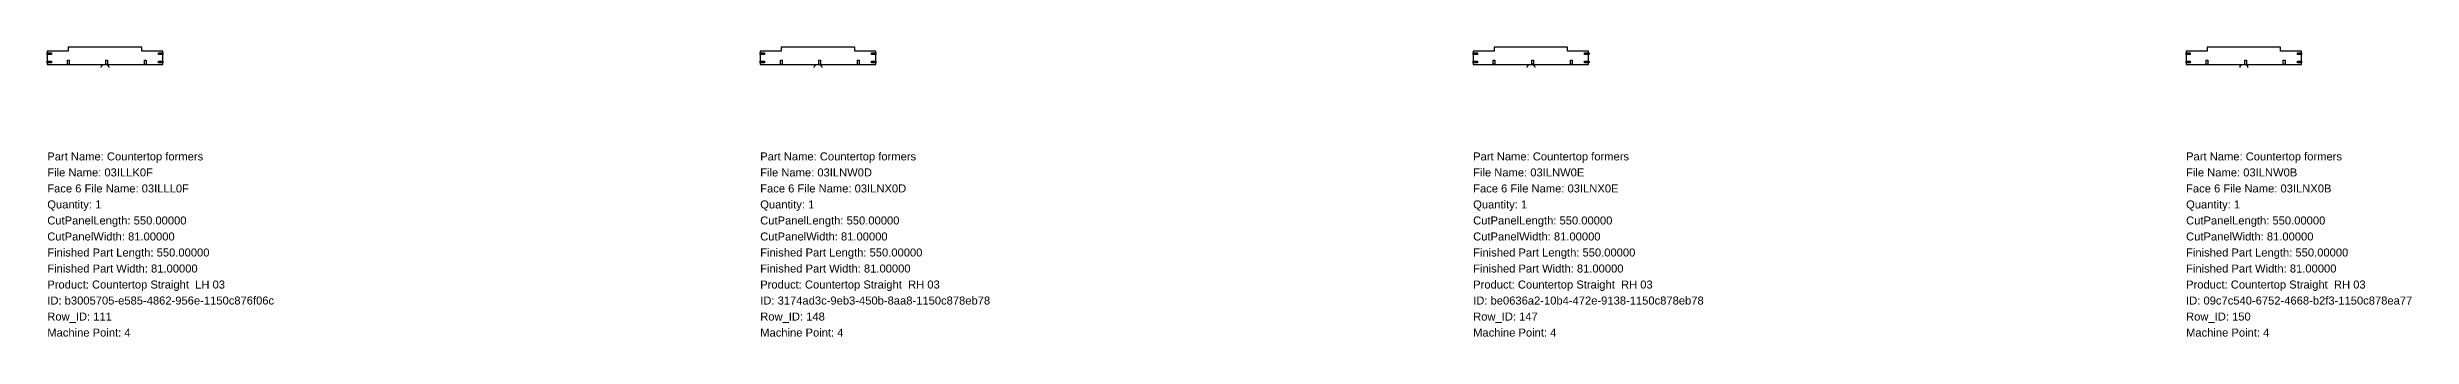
# Model space of a CAD drawing. Header units: inches. Extents: x 0 to 200771, y -1296 to 641.
# Drawn here: x 60364 to 71623, y -1296 to 81 of the extents above; entities that cross this region are included whole.
import ezdxf

# ---------------------------------------------------------------- set-up
doc = ezdxf.new("R2010")
doc.units = ezdxf.units.IN
doc.header["$MEASUREMENT"] = 0
for name, color, linetype in [('BORDER_Z18P0RT1001', 7, 'Continuous'), ('HBORE_Z9P0', 4, 'Continuous'), ('NESTTEXT', 1, 'Continuous'), ('VBORE_Z12P0', 3, 'Continuous')]:
    doc.layers.add(name, color=color, linetype=linetype)
doc.styles.get("Standard").update_dxf_attribs({"font": 'arial.ttf'})

msp = doc.modelspace()

# ---------------------------------------------------------------- linework, layer by layer
at = {"layer": 'BORDER_Z18P0RT1001', "color": 2}
for points in [[(60620.825, -15, -0.414213562), (60635.825, 0), (60914, 0), (60914, 63), (60814, 63), (60814, 81), (60464, 81), (60464, 63), (60364, 63), (60364, 0), (60642.175, 0, -0.414213562), (60657.175, -15)], [(64015.625, -15, -0.414213562), (64030.625, 0), (64308.8, 0), (64308.8, 63), (64208.8, 63), (64208.8, 81), (63858.8, 81), (63858.8, 63), (63758.8, 63), (63758.8, 0), (64036.975, 0, -0.414213562), (64051.975, -15)], [(67410.425, -15, -0.414213562), (67425.425, 0), (67703.6, 0), (67703.6, 63), (67603.6, 63), (67603.6, 81), (67253.6, 81), (67253.6, 63), (67153.6, 63), (67153.6, 0), (67431.775, 0, -0.414213562), (67446.775, -15)], [(70805.225, -15, -0.414213562), (70820.225, 0), (71098.4, 0), (71098.4, 63), (70998.4, 63), (70998.4, 81), (70648.4, 81), (70648.4, 63), (70548.4, 63), (70548.4, 0), (70826.575, 0, -0.414213562), (70841.575, -15)]]:
    msp.add_lwpolyline(points, format="xyb", dxfattribs=at)
at = {"layer": 'HBORE_Z9P0', "color": 4}
for points in [[(60364, 55), (60384, 55), (60384, 47), (60364, 47), (60364, 55)], [(60364, 15), (60384, 15), (60384, 7), (60364, 7), (60364, 15)], [(60460, 0), (60460, 20), (60468, 20), (60468, 0), (60460, 0)], [(60643.5, 0), (60643.5, 20), (60651.5, 20), (60651.5, 0), (60643.5, 0)], [(60827, 0), (60827, 20), (60835, 20), (60835, 0), (60827, 0)], [(60914, 47), (60894, 47), (60894, 55), (60914, 55), (60914, 47)], [(60914, 7), (60894, 7), (60894, 15), (60914, 15), (60914, 7)], [(63758.8, 55), (63778.8, 55), (63778.8, 47), (63758.8, 47), (63758.8, 55)], [(63758.8, 15), (63778.8, 15), (63778.8, 7), (63758.8, 7), (63758.8, 15)], [(63854.8, 0), (63854.8, 20), (63862.8, 20), (63862.8, 0), (63854.8, 0)], [(64038.3, 0), (64038.3, 20), (64046.3, 20), (64046.3, 0), (64038.3, 0)], [(64221.8, 0), (64221.8, 20), (64229.8, 20), (64229.8, 0), (64221.8, 0)], [(64308.8, 47), (64288.8, 47), (64288.8, 55), (64308.8, 55), (64308.8, 47)], [(64308.8, 7), (64288.8, 7), (64288.8, 15), (64308.8, 15), (64308.8, 7)], [(67153.6, 55), (67173.6, 55), (67173.6, 47), (67153.6, 47), (67153.6, 55)], [(67153.6, 55), (67173.6, 55), (67173.6, 47), (67153.6, 47), (67153.6, 55)], [(67153.6, 15), (67173.6, 15), (67173.6, 7), (67153.6, 7), (67153.6, 15)], [(67153.6, 15), (67173.6, 15), (67173.6, 7), (67153.6, 7), (67153.6, 15)], [(67249.6, 0), (67249.6, 20), (67257.6, 20), (67257.6, 0), (67249.6, 0)], [(67249.6, 0), (67249.6, 20), (67257.6, 20), (67257.6, 0), (67249.6, 0)], [(67433.1, 0), (67433.1, 20), (67441.1, 20), (67441.1, 0), (67433.1, 0)], [(67433.1, 0), (67433.1, 20), (67441.1, 20), (67441.1, 0), (67433.1, 0)], [(67616.6, 0), (67616.6, 20), (67624.6, 20), (67624.6, 0), (67616.6, 0)], [(67616.6, 0), (67616.6, 20), (67624.6, 20), (67624.6, 0), (67616.6, 0)], [(67703.6, 47), (67683.6, 47), (67683.6, 55), (67703.6, 55), (67703.6, 47)], [(67703.6, 47), (67683.6, 47), (67683.6, 55), (67703.6, 55), (67703.6, 47)], [(67703.6, 7), (67683.6, 7), (67683.6, 15), (67703.6, 15), (67703.6, 7)], [(67703.6, 7), (67683.6, 7), (67683.6, 15), (67703.6, 15), (67703.6, 7)], [(70548.4, 55), (70568.4, 55), (70568.4, 47), (70548.4, 47), (70548.4, 55)], [(70548.4, 15), (70568.4, 15), (70568.4, 7), (70548.4, 7), (70548.4, 15)], [(70644.4, 0), (70644.4, 20), (70652.4, 20), (70652.4, 0), (70644.4, 0)], [(70827.9, 0), (70827.9, 20), (70835.9, 20), (70835.9, 0), (70827.9, 0)], [(71011.4, 0), (71011.4, 20), (71019.4, 20), (71019.4, 0), (71011.4, 0)], [(71098.4, 47), (71078.4, 47), (71078.4, 55), (71098.4, 55), (71098.4, 47)], [(71098.4, 7), (71078.4, 7), (71078.4, 15), (71098.4, 15), (71098.4, 7)]]:
    msp.add_lwpolyline(points, close=True, dxfattribs=at)
at = {"layer": 'VBORE_Z12P0', "color": 3}
for centre in [(67253.6, 0), (67437.1, 0), (67620.6, 0), (67703.6, 51), (67703.6, 11)]:
    msp.add_circle(centre, 4, dxfattribs=at)

# ---------------------------------------------------------------- texts
at = {"layer": 'NESTTEXT', "color": 1}
for s, p in [('Part Name: Countertop formers', (60364, -457.2)), ('Part Name: Countertop formers', (63758.8, -457.2)), ('Part Name: Countertop formers', (67153.6, -457.2)), ('Part Name: Countertop formers', (70548.4, -457.2)), ('File Name: 03ILLK0F', (60364, -533.4)), ('File Name: 03ILNW0D', (63758.8, -533.4)), ('File Name: 03ILNW0E', (67153.6, -533.4)), ('File Name: 03ILNW0B', (70548.4, -533.4)), ('Quantity: 1', (60364, -685.8)), ('Face 6 File Name: 03ILLL0F', (60364, -609.6)), ('Quantity: 1', (63758.8, -685.8)), ('Face 6 File Name: 03ILNX0D', (63758.8, -609.6)), ('Quantity: 1', (67153.6, -685.8)), ('Face 6 File Name: 03ILNX0E', (67153.6, -609.6)), ('Quantity: 1', (70548.4, -685.8)), ('Face 6 File Name: 03ILNX0B', (70548.4, -609.6)), ('CutPanelLength: 550.00000', (60364, -762)), ('CutPanelLength: 550.00000', (63758.8, -762)), ('CutPanelLength: 550.00000', (67153.6, -762)), ('CutPanelLength: 550.00000', (70548.4, -762)), ('CutPanelWidth: 81.00000', (60364, -838.2)), ('Finished Part Length: 550.00000', (60364, -914.4)), ('CutPanelWidth: 81.00000', (63758.8, -838.2)), ('Finished Part Length: 550.00000', (63758.8, -914.4)), ('CutPanelWidth: 81.00000', (67153.6, -838.2)), ('Finished Part Length: 550.00000', (67153.6, -914.4)), ('CutPanelWidth: 81.00000', (70548.4, -838.2)), ('Finished Part Length: 550.00000', (70548.4, -914.4)), ('Finished Part Width: 81.00000', (60364, -990.6)), ('Finished Part Width: 81.00000', (63758.8, -990.6)), ('Finished Part Width: 81.00000', (67153.6, -990.6)), ('Finished Part Width: 81.00000', (70548.4, -990.6)), ('Product: Countertop Straight  LH 03', (60364, -1066.8)), ('ID: b3005705-e585-4862-956e-1150c876f06c', (60364, -1143)), ('Product: Countertop Straight  RH 03', (63758.8, -1066.8)), ('ID: 3174ad3c-9eb3-450b-8aa8-1150c878eb78', (63758.8, -1143)), ('Product: Countertop Straight  RH 03', (67153.6, -1066.8)), ('ID: be0636a2-10b4-472e-9138-1150c878eb78', (67153.6, -1143)), ('Product: Countertop Straight  RH 03', (70548.4, -1066.8)), ('ID: 09c7c540-6752-4668-b2f3-1150c878ea77', (70548.4, -1143)), ('Row_ID: 111', (60364, -1219.2)), ('Row_ID: 148', (63758.8, -1219.2)), ('Row_ID: 147', (67153.6, -1219.2)), ('Row_ID: 150', (70548.4, -1219.2)), ('Machine Point: 4', (60364, -1295.4)), ('Machine Point: 4', (63758.8, -1295.4)), ('Machine Point: 4', (67153.6, -1295.4)), ('Machine Point: 4', (70548.4, -1295.4))]:
    msp.add_text(s, height=38.1, dxfattribs=at).set_placement(p)

doc.saveas('drawing.dxf')
